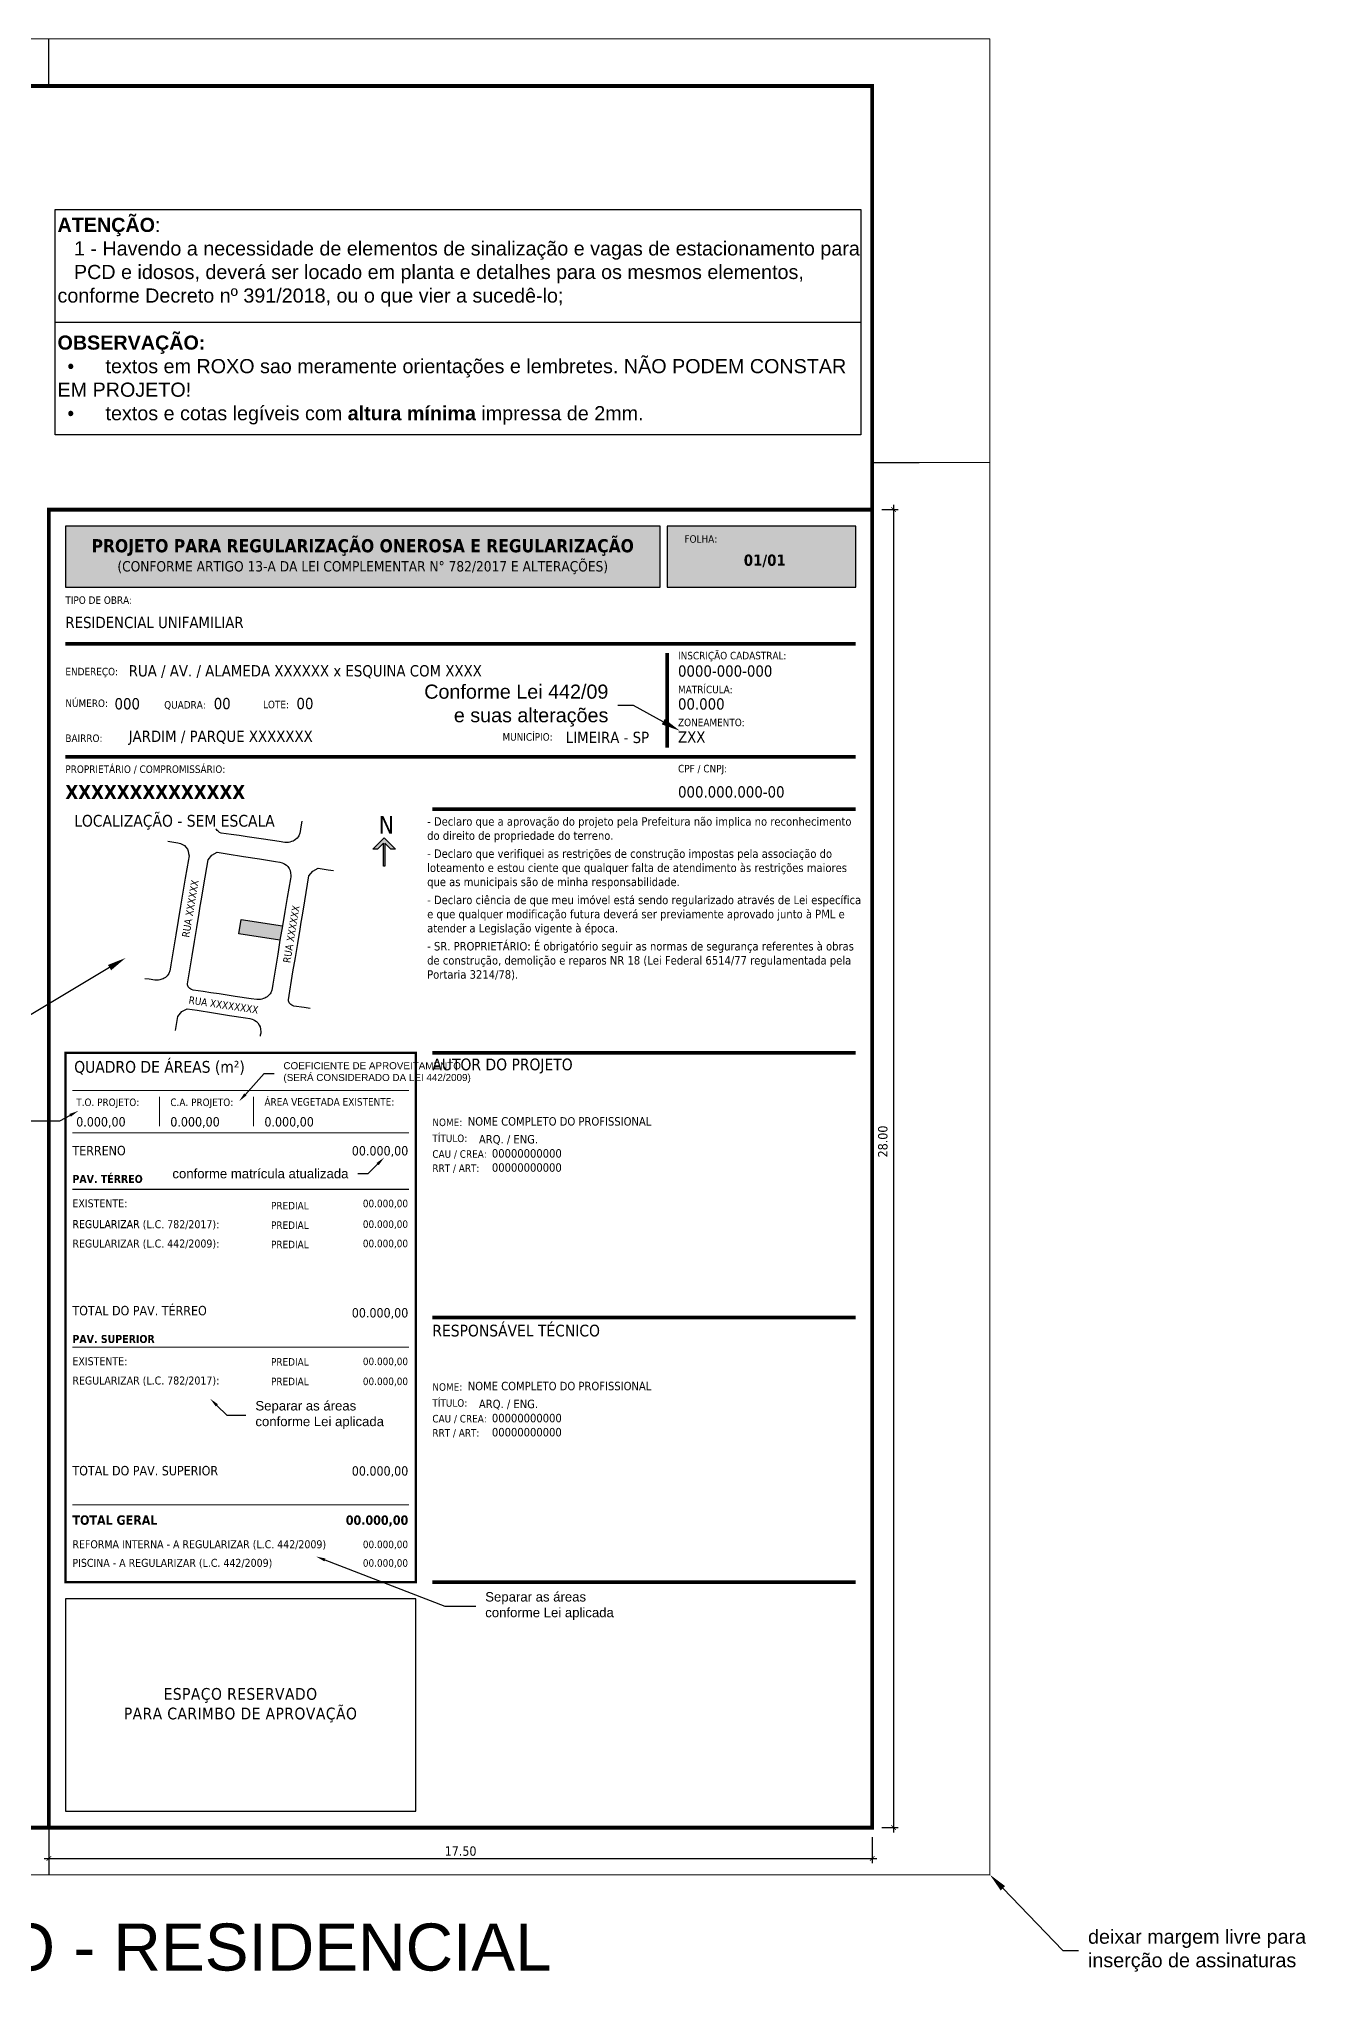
# Model space of a CAD drawing. Extents: x 1213.3 to 1311.5, y 1171.4 to 1217.5.
# Drawn here: x 1284.56 to 1311.49, y 1173.13 to 1214.47 of the extents above; entities that cross this region are included whole.
import ezdxf
from ezdxf import colors
from ezdxf.entities.mleader import LeaderData, LeaderLine
from ezdxf.enums import TextEntityAlignment as Align
from ezdxf.math import Vec2, Vec3

# ---------------------------------------------------------------- set-up
doc = ezdxf.new("R2010")
doc.units = 0
doc.layers.add('NÃO MEXER', color=7, linetype='Continuous')
doc.layers.add('Observações - NÃO PLOTAR', color=200, linetype='Continuous', plot=False)
doc.styles.add('_arial decreto', font='arial.ttf')
doc.styles.add('_romans decreto', font='romans.shx', dxfattribs={"height": 1.6})
doc.styles.add('_tahoma decreto', font='tahoma.ttf')
doc.styles.add('tahoma', font='tahoma.ttf')
doc.dimstyles.new('100 COM LINHAS DECRETO', dxfattribs={"dimtxt": 0.2, "dimasz": 0.1, "dimexe": 0.1, "dimexo": 0.2, "dimgap": 0.05, "dimtad": 1, "dimzin": 4, "dimdsep": 46, "dimtxsty": '_tahoma decreto', "dimblk": 'ARCHTICK', "dimcen": 2, "dimdle": 0.1, "dimazin": 0, "dimtfac": 1, "dimtofl": 0, "dimtmove": 2, "dimatfit": 3, "dimldrblk": 'OPEN30', "dimfxl": 1, "dimtolj": 1, "dimtzin": 0, "dimarcsym": 0})

# ---------------------------------------------------------------- blocks, each defined once
blk = doc.blocks.new('_ArchTick')
at = {"color": 0, "linetype": 'ByBlock', "const_width": 0.15}
blk.add_lwpolyline([(-0.5, -0.5), (0.5, 0.5)], dxfattribs=at)
blk = doc.blocks.new('*D82')
at = {"layer": 'Defpoints', "color": 0, "ltscale": 2}
for p in [(1302.271, 1204.473), (1302.271, 1176.473), (1302.724, 1176.473)]:
    blk.add_point(p, dxfattribs=at)
at = {"layer": 'Observações - NÃO PLOTAR', "color": 0, "lineweight": -2}
for p, q in [((1302.471, 1204.473), (1302.824, 1204.473)), ((1302.724, 1204.573), (1302.724, 1176.373)), ((1302.471, 1176.473), (1302.824, 1176.473))]:
    blk.add_line(p, q, dxfattribs=at)
at = {"layer": 'Observações - NÃO PLOTAR', "color": 0, "lineweight": -2, "ltscale": 2, "xscale": 0.1, "yscale": 0.1, "zscale": 0.1}
for p, rotation in [((1302.724, 1204.473), 90), ((1302.724, 1176.473), 270)]:
    blk.add_blockref('_ArchTick', p, dxfattribs=dict(at, rotation=rotation))
at = {"layer": 'Observações - NÃO PLOTAR', "color": 0, "ltscale": 2, "insert": (1302.496, 1191.05), "char_height": 0.2, "attachment_point": 5, "rotation": 90, "style": '_tahoma decreto'}
blk.add_mtext('\\A1;28.00', dxfattribs=at)
blk = doc.blocks.new('_Open30')
at = {"color": 0, "linetype": 'ByBlock', "lineweight": -2}
for p, q in [((-1, 0.27), (0, 0)), ((0, 0), (-1, -0.27)), ((0, 0), (-1, 0))]:
    blk.add_line(p, q, dxfattribs=at)
blk = doc.blocks.new('*D83')
at = {"layer": 'Defpoints', "color": 0, "ltscale": 2}
for p in [(1284.771, 1176.473), (1302.271, 1176.473), (1302.271, 1175.82)]:
    blk.add_point(p, dxfattribs=at)
at = {"layer": 'Observações - NÃO PLOTAR', "color": 0, "lineweight": -2}
for p, q in [((1284.771, 1176.273), (1284.771, 1175.72)), ((1302.271, 1176.273), (1302.271, 1175.72)), ((1284.671, 1175.82), (1302.371, 1175.82))]:
    blk.add_line(p, q, dxfattribs=at)
at = {"layer": 'Observações - NÃO PLOTAR', "color": 0, "lineweight": -2, "ltscale": 2, "xscale": 0.1, "yscale": 0.1, "zscale": 0.1, "rotation": 180}
blk.add_blockref('_ArchTick', (1284.771, 1175.82), dxfattribs=at)
at = {"layer": 'Observações - NÃO PLOTAR', "color": 0, "lineweight": -2, "ltscale": 2, "xscale": 0.1, "yscale": 0.1, "zscale": 0.1}
blk.add_blockref('_ArchTick', (1302.271, 1175.82), dxfattribs=at)
at = {"layer": 'Observações - NÃO PLOTAR', "color": 0, "ltscale": 2, "insert": (1293.521, 1175.974), "char_height": 0.2, "attachment_point": 5, "style": '_tahoma decreto'}
blk.add_mtext('\\A1;17.50', dxfattribs=at)
blk = doc.blocks.new('NÃO PLOTAR')
at = {"layer": 'Observações - NÃO PLOTAR', "color": 200}
for p, q in [((1284.904, 1208.456), (1302.025, 1208.456)), ((1306.321, 1173.86), (1306.657, 1173.86))]:
    blk.add_line(p, q, dxfattribs=at)
blk.add_lwpolyline([(1284.904, 1210.848), (1302.025, 1210.848), (1302.025, 1206.064), (1284.904, 1206.064)], close=True, dxfattribs=at)
blk.add_lwpolyline([(1305.048, 1175.185), (1306.321, 1173.86)], dxfattribs=at)
blk.add_solid([(1305, 1175.139), (1304.771, 1175.473), (1305.096, 1175.231)], dxfattribs=at)
at = {"layer": 'Observações - NÃO PLOTAR', "color": 200, "linetype": 'Continuous', "lineweight": 0, "insert": (1284.954, 1208.477), "char_height": 0.3, "width": 17.07034, "attachment_point": 4, "style": '_arial decreto'}
blk.add_mtext('{\\fArial|b1|i0|c0|p34;ATENÇÃO}: \\P   1 - Havendo a necessidade de elementos de sinalização e vagas de estacionamento para \\P   PCD e idosos, deverá ser locado em planta e detalhes para os mesmos elementos, conforme Decreto nº 391/2018, ou o que vier a sucedê-lo;\\P\\P{\\fArial|b1|i0|c0|p34;OBSERVAÇÃO:} \\P{\\fSymbol|b0|i0|c2|p18;\\W1.89595; \\W1;·      }textos em ROXO sao meramente orientações e lembretes. NÃO PODEM CONSTAR {\\fSymbol|b0|i0|c2|p18;\\W1.89595; }EM PROJETO!\\P{\\fSymbol|b0|i0|c2|p18;\\W1.89595; \\W1;·      }textos e cotas legíveis com {\\fArial|b1|i0|c0|p34;altura mínima} impressa de 2mm.', dxfattribs=at)
at = {"layer": 'Observações - NÃO PLOTAR', "color": 200, "insert": (1306.857, 1174.307), "char_height": 0.3, "attachment_point": 1, "style": '_arial decreto'}
blk.add_mtext('\\pxql;deixar margem livre para\\Pinserção de assinaturas', dxfattribs=at)
at = {"layer": 'Observações - NÃO PLOTAR', "color": 200}
dim = blk.add_linear_dim(base=(1302.724, 1176.473), p1=(1302.271, 1204.473), p2=(1302.271, 1176.473), angle=90, dimstyle='100 COM LINHAS DECRETO', dxfattribs=at)
dim.commit()
dim.dimension.update_dxf_attribs({"geometry": '*D82', "text_midpoint": (1302.496, 1191.05), "dimtype": 160})
dim = blk.add_linear_dim(base=(1302.271, 1175.82), p1=(1284.771, 1176.473), p2=(1302.271, 1176.473), dimstyle='100 COM LINHAS DECRETO', dxfattribs=at)
dim.commit()
dim.dimension.update_dxf_attribs({"geometry": '*D83', "text_midpoint": (1293.521, 1175.974)})
ml = blk.add_multileader_mtext('Standard', dxfattribs=at)
ml.set_content('Conforme Lei 442/09\\Pe suas alterações', color=200, style='_arial decreto')
ml.set_leader_properties(linetype='ByLayer', lineweight=-1)
ml.build(insert=Vec2(0, 0))
ml.multileader.update_dxf_attribs({"text_left_attachment_type": 2, "text_right_attachment_type": 2, "text_top_attachment_type": 0, "text_bottom_attachment_type": 0, "dogleg_length": 0.1, "arrow_head_size": 0.4})
ctx = ml.context
ctx.base_point, ctx.char_height, ctx.arrow_head_size, ctx.landing_gap_size, ctx.plane_origin = Vec3(1292.587, 1200.313), 0.3, 0.4, 0.2, Vec3(1286.038, 1195.671)
ctx.left_attachment, ctx.right_attachment, ctx.text_align_type = 2, 2, 2
notes = []
notes.append((ctx, [(0, (1, 1, 0), (1297.198, 1200.313), (-1, 0), 0.336, [(0, [(1298.179, 1199.776)], 256, [])])]))
ctx.mtext.insert, ctx.mtext.alignment, ctx.mtext.flow_direction = Vec3(1296.662, 1200.757), 3, 5
ml = blk.add_multileader_mtext('Standard', dxfattribs=at)
ml.set_content('Neste campo indicar, {\\fArial|b1|i0|c0|p34;no mínimo}, 03 ruas ao redor da quadra, identificar o lote, posicionar com o norte para cima', color=200, style='_arial decreto')
ml.set_leader_properties(linetype='ByLayer', lineweight=-1)
ml.build(insert=Vec2(0, 0))
ml.multileader.update_dxf_attribs({"text_left_attachment_type": 2, "text_right_attachment_type": 2, "text_top_attachment_type": 0, "text_bottom_attachment_type": 0, "dogleg_length": 0.1, "arrow_head_size": 0.4})
ctx = ml.context
ctx.base_point, ctx.char_height, ctx.arrow_head_size, ctx.landing_gap_size, ctx.plane_origin = Vec3(1278.457, 1193.536), 0.3, 0.4, 0.2, Vec3(1306.366, 1186.085)
ctx.left_attachment, ctx.right_attachment = 2, 2
notes.append((ctx, [(1, (1, 1, 0), (1284.042, 1193.536), (-1, 0), 0.407, [(0, [(1286.403, 1194.95)], 256, [])])]))
ctx.mtext.insert, ctx.mtext.width, ctx.mtext.flow_direction = Vec3(1278.657, 1194.733), 5.00375, 5
ml = blk.add_multileader_mtext('Standard', dxfattribs=at)
ml.set_content('COEFICIENTE DE APROVEITAMENTO\\P(SERÁ CONSIDERADO DA LEI 442/2009)', color=200, style='_arial decreto')
ml.set_leader_properties(linetype='ByLayer', lineweight=-1)
ml.build(insert=Vec2(0, 0))
ml.multileader.update_dxf_attribs({"text_left_attachment_type": 2, "text_right_attachment_type": 2, "text_top_attachment_type": 0, "text_bottom_attachment_type": 0, "dogleg_length": 0.1, "arrow_head_size": 0.2})
ctx = ml.context
ctx.base_point, ctx.char_height, ctx.arrow_head_size, ctx.landing_gap_size, ctx.plane_origin = Vec3(1289.556, 1192.493), 0.15, 0.2, 0.2, Vec3(1292.182, 1187.891)
ctx.left_attachment, ctx.right_attachment = 2, 2
notes.append((ctx, [(0, (1, 1, 0), (1289.347, 1192.493), (1, 0), 0.209, [(0, [(1288.813, 1191.903)], 256, [])])]))
ctx.mtext.insert, ctx.mtext.width, ctx.mtext.flow_direction = Vec3(1289.756, 1192.735), 4.1409, 5
ml = blk.add_multileader_mtext('Standard', dxfattribs=at)
ml.set_content('TAXA DE OCUPAÇÃO\\P(SERÁ CONSIDERADA DA LEI 442/2009)', color=200, style='_arial decreto')
ml.set_leader_properties(linetype='ByLayer', lineweight=-1)
ml.build(insert=Vec2(0, 0))
ml.multileader.update_dxf_attribs({"text_left_attachment_type": 2, "text_right_attachment_type": 2, "text_top_attachment_type": 0, "text_bottom_attachment_type": 0, "dogleg_length": 0.1, "arrow_head_size": 0.2})
ctx = ml.context
ctx.base_point, ctx.char_height, ctx.arrow_head_size, ctx.landing_gap_size, ctx.plane_origin = Vec3(1279.785, 1191.482), 0.15, 0.2, 0.2, Vec3(1288.715, 1187.479)
ctx.left_attachment, ctx.right_attachment, ctx.text_align_type = 2, 2, 2
notes.append((ctx, [(0, (1, 1, 0), (1284.994, 1191.482), (-1, 0), 0.87, [(0, [(1285.397, 1191.701)], 256, [])])]))
ctx.mtext.insert, ctx.mtext.width, ctx.mtext.alignment, ctx.mtext.flow_direction = Vec3(1283.925, 1191.74), 4.16248, 3, 5
ml = blk.add_multileader_mtext('Standard', dxfattribs=at)
ml.set_content('conforme matrícula atualizada ', color=200, style='_arial decreto')
ml.set_leader_properties(linetype='ByLayer', lineweight=-1)
ml.build(insert=Vec2(0, 0))
ml.multileader.update_dxf_attribs({"text_left_attachment_type": 2, "text_right_attachment_type": 2, "text_top_attachment_type": 0, "text_bottom_attachment_type": 0, "dogleg_length": 0.1, "arrow_head_size": 0.2})
ctx = ml.context
ctx.base_point, ctx.char_height, ctx.arrow_head_size, ctx.landing_gap_size, ctx.plane_origin = Vec3(1287.218, 1190.364), 0.2, 0.2, 0.2, Vec3(1288.713, 1185.609)
ctx.left_attachment, ctx.right_attachment, ctx.text_align_type = 2, 2, 2
notes.append((ctx, [(0, (1, 1, 0), (1291.548, 1190.364), (-1, 0), 0.209, [(0, [(1291.899, 1190.71)], 256, [])])]))
ctx.mtext.insert, ctx.mtext.width, ctx.mtext.alignment, ctx.mtext.flow_direction = Vec3(1291.138, 1190.468), 4.35847, 3, 5
ml = blk.add_multileader_mtext('Standard', dxfattribs=at)
ml.set_content('Separar as áreas conforme Lei aplicada', color=200, style='_arial decreto')
ml.set_leader_properties(linetype='ByLayer', lineweight=-1)
ml.build(insert=Vec2(0, 0))
ml.multileader.update_dxf_attribs({"text_left_attachment_type": 2, "text_right_attachment_type": 2, "text_top_attachment_type": 0, "text_bottom_attachment_type": 0, "dogleg_length": 0.1, "arrow_head_size": 0.2})
ctx = ml.context
ctx.base_point, ctx.char_height, ctx.arrow_head_size, ctx.landing_gap_size, ctx.plane_origin = Vec3(1288.96, 1185.238), 0.2, 0.2, 0.2, Vec3(1291.386, 1180.483)
ctx.left_attachment, ctx.right_attachment = 2, 2
notes.append((ctx, [(0, (1, 1, 0), (1288.551, 1185.238), (1, 0), 0.409, [(0, [(1288.199, 1185.584)], 256, [])])]))
ctx.mtext.insert, ctx.mtext.width, ctx.mtext.flow_direction = Vec3(1289.16, 1185.536), 3.31032, 5
ml = blk.add_multileader_mtext('Standard', dxfattribs=at)
ml.set_content('Separar as áreas conforme Lei aplicada', color=200, style='_arial decreto')
ml.set_leader_properties(linetype='ByLayer', lineweight=-1)
ml.build(insert=Vec2(0, 0))
ml.multileader.update_dxf_attribs({"text_left_attachment_type": 2, "text_right_attachment_type": 2, "text_top_attachment_type": 0, "text_bottom_attachment_type": 0, "dogleg_length": 0.1, "arrow_head_size": 0.2})
ctx = ml.context
ctx.base_point, ctx.char_height, ctx.arrow_head_size, ctx.landing_gap_size, ctx.plane_origin = Vec3(1293.845, 1181.179), 0.2, 0.2, 0.2, Vec3(1295.809, 1176.424)
ctx.left_attachment, ctx.right_attachment = 2, 2
notes.append((ctx, [(0, (1, 1, 0), (1293.185, 1181.179), (1, 0), 0.66, [(0, [(1290.45, 1182.233)], 256, [])])]))
ctx.mtext.insert, ctx.mtext.width, ctx.mtext.flow_direction = Vec3(1294.045, 1181.477), 3.31032, 5
for ctx, leaders in notes:
    for number, flags, end, landing, length, lines in leaders:
        leader = LeaderData()
        leader.index, (leader.has_last_leader_line, leader.has_dogleg_vector, leader.attachment_direction) = number, flags
        leader.last_leader_point, leader.dogleg_vector, leader.dogleg_length = Vec3(end), Vec3(landing), length
        for number, points, colour, breaks in lines:
            line = LeaderLine()
            line.index, line.vertices, line.color, line.breaks = number, Vec3.list(points), colors.encode_raw_color(colour), breaks
            leader.lines.append(line)
        ctx.leaders.append(leader)

msp = doc.modelspace()

# ---------------------------------------------------------------- hatches: boundary and pattern name
h = msp.add_hatch(color=1)
h.dxf.hatch_style = 1
h.paths.add_polyline_path([(1289.682, 1195.3299), (1289.7325, 1195.6347), (1288.8598, 1195.7635), (1288.8105, 1195.4615)])
at = {"layer": 'NÃO MEXER'}
h = msp.add_hatch(color=30, dxfattribs=at)
h.dxf.hatch_style = 2
h.paths.add_polyline_path([(1285.121, 1202.8242), (1285.121, 1204.1233), (1297.7615, 1204.1233), (1297.7615, 1202.8242)])
h = msp.add_hatch(color=30, dxfattribs=at)
h.dxf.hatch_style = 2
h.paths.add_polyline_path([(1297.9115, 1202.8242), (1297.9115, 1204.1233), (1301.921, 1204.1233), (1301.921, 1202.8242)])
h = msp.add_hatch(color=7, dxfattribs=at)
h.dxf.hatch_style = 2
h.paths.add_polyline_path([(1291.6561, 1197.2592), (1291.7516, 1197.2592), (1291.881, 1197.3886), (1291.881, 1196.8993), (1291.911, 1196.8993), (1291.911, 1197.3886), (1292.0404, 1197.2592), (1292.1359, 1197.2592), (1291.896, 1197.499)])

# ---------------------------------------------------------------- linework, layer by layer
at = {"ltscale": 2}
msp.add_line((1284.771, 1213.4733), (1284.771, 1214.4733), dxfattribs=at)
at = {"color": 7}
for p, q in [((1302.271, 1205.4733), (1303.271, 1205.4733)), ((1284.771, 1204.4733), (1284.771, 1204.4733)), ((1284.771, 1176.4733), (1284.771, 1175.4733))]:
    msp.add_line(p, q, dxfattribs=at)
at = {"color": 7, "lineweight": 9}
for points in [[(1304.771, 1205.4733), (1304.771, 1214.4733), (1215.771, 1214.4733)], [(1303.271, 1205.4733), (1304.771, 1205.4733), (1304.771, 1175.4733), (1215.771, 1175.4733), (1215.771, 1175.4733)]]:
    msp.add_lwpolyline(points, dxfattribs=at)
for points, const_width in [([(1216.771, 1176.4733), (1302.271, 1176.4733), (1302.271, 1204.4733), (1302.271, 1204.4733), (1302.271, 1213.4733), (1216.771, 1213.4733), (1216.771, 1176.4733), (1216.771, 1176.4733)], 0.08), ([(1302.271, 1204.4733), (1284.771, 1204.4733), (1284.771, 1176.4733)], 0.08), ([(1286.7995, 1190.7552), (1290.764, 1190.7552)], 0.000001), ([(1285.271, 1190.0343), (1292.421, 1190.0343)], 0.025), ([(1286.5906, 1189.5991), (1289.3164, 1189.5991)], 0.000001), ([(1288.482, 1189.2056), (1289.3164, 1189.2056)], 0.000001), ([(1288.482, 1188.7953), (1289.3164, 1188.7953)], 0.000001), ([(1288.5743, 1187.3149), (1290.764, 1187.3149)], 0.000001), ([(1285.271, 1186.6797), (1292.421, 1186.6797)], 0.025), ([(1286.5652, 1186.3004), (1289.3164, 1186.3004)], 0.000001), ([(1288.5726, 1185.8854), (1289.3164, 1185.8854)], 0.000001), ([(1288.8801, 1183.9509), (1290.764, 1183.9509)], 0.000001), ([(1285.271, 1183.3312), (1292.421, 1183.3312)], 0.025), ([(1287.303, 1182.9052), (1290.764, 1182.9052)], 0.000001), ([(1290.9694, 1182.4129), (1291.213, 1182.4129)], 0.000001), ([(1289.8568, 1182.0179), (1291.213, 1182.0179)], 0.000001)]:
    msp.add_lwpolyline(points, dxfattribs=dict(at, const_width=const_width))
for points in [[(1290.1459, 1197.8548), (1290.1254, 1197.7321), (1290.1116, 1197.6387), (1290.1045, 1197.6032), (1290.0823, 1197.5456), (1290.0694, 1197.5231), (1290.0447, 1197.4966), (1290.0099, 1197.4636), (1289.9809, 1197.4454), (1289.9599, 1197.4331), (1289.9307, 1197.4233), (1289.8928, 1197.4112), (1289.8656, 1197.4054), (1289.8324, 1197.4035), (1289.7886, 1197.4038), (1289.6669, 1197.4217), (1289.3288, 1197.4701), (1288.9867, 1197.5243), (1288.8123, 1197.5471), (1288.6474, 1197.5721), (1288.4311, 1197.6026), (1288.3975, 1197.6143), (1288.3827, 1197.6267), (1288.367, 1197.6399), (1288.3442, 1197.6603), (1288.3303, 1197.6772), (1288.3214, 1197.6948)], [(1287.3013, 1197.4289), (1287.4232, 1197.4091), (1287.5116, 1197.3955), (1287.5656, 1197.3826), (1287.5961, 1197.3684), (1287.6232, 1197.3558), (1287.6534, 1197.3348), (1287.6824, 1197.3056), (1287.7144, 1197.2596), (1287.732, 1197.2183), (1287.74, 1197.1687), (1287.7499, 1197.1157), (1287.7449, 1197.084), (1287.7372, 1197.0408), (1287.6697, 1196.647), (1287.617, 1196.349), (1287.5668, 1196.047), (1287.5163, 1195.7422), (1287.4679, 1195.4399), (1287.4183, 1195.1409), (1287.3625, 1194.8056), (1287.3486, 1194.7123), (1287.3415, 1194.6768), (1287.3193, 1194.6192), (1287.3064, 1194.5967), (1287.2817, 1194.5702), (1287.2469, 1194.5372), (1287.218, 1194.519), (1287.197, 1194.5067), (1287.1677, 1194.4968), (1287.1298, 1194.4848), (1287.1027, 1194.479), (1287.0694, 1194.4771), (1287.0257, 1194.4774), (1286.9039, 1194.4953), (1286.808, 1194.509)], [(1290.3244, 1193.874), (1290.1957, 1193.8934), (1289.9793, 1193.924), (1289.9458, 1193.9357), (1289.931, 1193.948), (1289.9152, 1193.9612), (1289.8924, 1193.9816), (1289.8786, 1193.9985), (1289.8696, 1194.0161), (1289.8629, 1194.0355), (1289.8607, 1194.0608), (1289.9584, 1194.6537), (1290.0099, 1194.9582), (1290.0613, 1195.2556), (1290.1088, 1195.5607), (1290.1334, 1195.7111), (1290.1584, 1195.8611), (1290.2111, 1196.1625), (1290.2983, 1196.6914), (1290.3781, 1196.7943), (1290.4925, 1196.8547), (1290.7036, 1196.823), (1290.8207, 1196.8039)], [(1287.4646, 1193.4059), (1287.5144, 1193.7081), (1287.5942, 1193.8111), (1287.7086, 1193.8715), (1287.9197, 1193.8397), (1288.2679, 1193.783), (1288.6063, 1193.7294), (1288.9505, 1193.6736), (1289.039, 1193.66), (1289.0929, 1193.6471), (1289.1234, 1193.6329), (1289.1505, 1193.6203), (1289.1807, 1193.5993), (1289.2097, 1193.5701), (1289.2417, 1193.5241), (1289.2593, 1193.4828), (1289.2673, 1193.4332), (1289.2772, 1193.3802), (1289.2723, 1193.3485), (1289.2646, 1193.3053), (1289.2616, 1193.2879)]]:
    msp.add_lwpolyline(points)
for points in [[(1289.2684, 1194.0667), (1289.2351, 1194.0649), (1289.1914, 1194.0652), (1289.0697, 1194.083), (1288.7316, 1194.1314), (1288.3895, 1194.1857), (1288.2151, 1194.2085), (1288.0502, 1194.2334), (1287.8339, 1194.2639), (1287.8003, 1194.2757), (1287.7855, 1194.288), (1287.7698, 1194.3012), (1287.747, 1194.3216), (1287.7331, 1194.3385), (1287.7242, 1194.3561), (1287.7174, 1194.3755), (1287.7152, 1194.4008), (1287.8129, 1194.9937), (1287.8644, 1195.2982), (1287.9159, 1195.5956), (1287.9633, 1195.9007), (1287.988, 1196.0511), (1288.0129, 1196.2011), (1288.0656, 1196.5025), (1288.1528, 1197.0314), (1288.2327, 1197.1343), (1288.347, 1197.1947), (1288.5581, 1197.163), (1288.9063, 1197.1063), (1289.2447, 1197.0526), (1289.5889, 1196.9969), (1289.6774, 1196.9833), (1289.7313, 1196.9704), (1289.7618, 1196.9562), (1289.7889, 1196.9435), (1289.8191, 1196.9226), (1289.8481, 1196.8933), (1289.8802, 1196.8474), (1289.8977, 1196.8061), (1289.9057, 1196.7565), (1289.9156, 1196.7035), (1289.9107, 1196.6717), (1289.903, 1196.6286), (1289.8355, 1196.2347), (1289.7828, 1195.9367), (1289.7325, 1195.6347), (1289.682, 1195.3299), (1289.6336, 1195.0276), (1289.584, 1194.7287), (1289.5282, 1194.3934), (1289.5144, 1194.3), (1289.5073, 1194.2646), (1289.4851, 1194.2069), (1289.4721, 1194.1844), (1289.4475, 1194.1579), (1289.4127, 1194.125), (1289.3837, 1194.1068), (1289.3627, 1194.0945), (1289.3335, 1194.0846), (1289.2956, 1194.0726), (1289.2684, 1194.0667)], [(1289.7325, 1195.6347), (1289.682, 1195.3299), (1288.8105, 1195.4615), (1288.8598, 1195.7635), (1289.7325, 1195.6347)]]:
    msp.add_lwpolyline(points, close=True)
at = {"color": 9, "true_color": 0xc7c7c7, "const_width": 0.08}
for points in [[(1292.921, 1192.9329), (1301.921, 1192.9329)], [(1292.921, 1187.3104), (1301.921, 1187.3104)], [(1292.921, 1181.6879), (1301.921, 1181.6879)]]:
    msp.add_lwpolyline(points, dxfattribs=at)
at = {"layer": 'NÃO MEXER', "color": 9, "true_color": 0xc7c7c7}
for p, q in [((1292.571, 1181.3354), (1285.121, 1181.3354)), ((1285.121, 1181.3354), (1285.121, 1176.8258)), ((1292.571, 1176.8258), (1292.571, 1181.3354)), ((1285.121, 1176.8258), (1292.571, 1176.8258))]:
    msp.add_line(p, q, dxfattribs=at)
at = {"layer": 'NÃO MEXER', "color": 7, "lineweight": 9}
for points, const_width in [([(1216.771, 1176.4733), (1302.271, 1176.4733), (1302.271, 1204.4733), (1284.771, 1204.4733)], 0.000001), ([(1285.271, 1192.1339), (1292.421, 1192.1339)], 0.025), ([(1287.121, 1191.999), (1287.121, 1191.3697)], 0.025), ([(1289.121, 1191.999), (1289.121, 1191.3697)], 0.025), ([(1285.271, 1191.2348), (1292.421, 1191.2348)], 0.025)]:
    msp.add_lwpolyline(points, dxfattribs=dict(at, const_width=const_width))
at = {"layer": 'NÃO MEXER', "color": 9, "true_color": 0xc7c7c7}
for points in [[(1285.121, 1202.8242), (1297.7615, 1202.8242), (1297.7615, 1204.1233), (1285.121, 1204.1233)], [(1297.9115, 1202.8242), (1301.921, 1202.8242), (1301.921, 1204.1233), (1297.9115, 1204.1233)]]:
    msp.add_lwpolyline(points, close=True, dxfattribs=at)
at = {"layer": 'NÃO MEXER', "color": 9, "true_color": 0xc7c7c7, "const_width": 0.08}
for points in [[(1285.121, 1201.6242), (1301.921, 1201.6242)], [(1297.9115, 1199.4191), (1297.9115, 1201.4294)], [(1285.121, 1199.2242), (1301.921, 1199.2242)], [(1292.921, 1198.1104), (1301.921, 1198.1104)]]:
    msp.add_lwpolyline(points, dxfattribs=at)
at = {"layer": 'NÃO MEXER', "color": 7, "lineweight": 9}
for points, const_width in [([(1292.571, 1193.2879), (1285.121, 1193.2879), (1285.121, 1198.1104), (1292.571, 1198.1104)], 0.000001), ([(1292.571, 1181.6879), (1285.121, 1181.6879), (1285.121, 1192.9329), (1292.571, 1192.9329)], 0.05)]:
    msp.add_lwpolyline(points, close=True, dxfattribs=dict(at, const_width=const_width))
at = {"layer": 'NÃO MEXER', "color": 7}
msp.add_lwpolyline([(1291.896, 1197.499), (1292.1359, 1197.2592), (1292.0404, 1197.2592), (1291.911, 1197.3886), (1291.911, 1196.8993), (1291.881, 1196.8993), (1291.881, 1197.3886), (1291.7516, 1197.2592), (1291.6561, 1197.2592), (1291.896, 1197.499)], close=True, dxfattribs=at)

# ---------------------------------------------------------------- block references
at = {"layer": 'Observações - NÃO PLOTAR', "ltscale": 2}
msp.add_blockref('NÃO PLOTAR', (0, 0), dxfattribs=at)

# ---------------------------------------------------------------- texts
at = {"color": 7, "style": '_tahoma decreto'}
msp.add_text('JARDIM / PARQUE XXXXXXX', height=0.24, dxfattribs=at).set_placement((1286.4654, 1199.5386))
at = {"ltscale": 2, "style": '_arial decreto'}
msp.add_text('MODELO DE PROJETO SIMPLIFICADO DE REGULARIZAÇÃO ONEROSA E REGULARIZAÇÃO - RESIDENCIAL', height=1, dxfattribs=at).set_placement((1259.521, 1173.4366), align=Align.CENTER)
at = {"color": 7, "lineweight": 9}
for s, insert, char_height, width, attachment_point, style in [('\\pxql;{\\C256;RESIDENCIAL UNIFAMILIAR}', (1285.121, 1202.0747), 0.24, 16.759599, 4, '_tahoma decreto'), ('\\pxql;RUA / AV. / ALAMEDA XXXXXX x ESQUINA COM XXXX', (1286.4669, 1201.0281), 0.24, 16.759599, 4, '_tahoma decreto'), ('\\pxql;0000-000-000 ', (1298.1417, 1201.0429), 0.24, 16.759599, 4, '_tahoma decreto'), ('\\pxql;000', (1286.1662, 1200.3476), 0.24, 16.759599, 4, '_tahoma decreto'), ('\\pxql;00', (1288.2745, 1200.3514), 0.24, 16.759599, 4, '_tahoma decreto'), ('\\pxql;00', (1290.0329, 1200.3529), 0.24, 16.759599, 4, '_tahoma decreto'), ('\\pxql;00.000 ', (1298.1417, 1200.3429), 0.24, 16.759599, 4, '_tahoma decreto'), ('\\pxql;ZXX', (1298.1417, 1199.6429), 0.24, 16.759599, 4, '_tahoma decreto'), ('{\\fTahoma|b1|i0|c0|p34;XXXXXXXXXXXXXX}', (1285.121, 1198.4747), 0.3, 16.759599, 4, '_tahoma decreto'), ('000.000.000-00', (1298.1426, 1198.4747), 0.24, 16.759599, 4, '_tahoma decreto'), ('\\pxql;0.000,00', (1285.3512, 1191.4525), 0.2, 2.504119, 4, 'tahoma'), ('\\pxql;0.000,00', (1287.3512, 1191.4525), 0.2, 2.504119, 4, 'tahoma'), ('\\pxql;0.000,00', (1289.3512, 1191.4525), 0.2, 2.504119, 4, 'tahoma'), ('\\pxql;NOME COMPLETO DO PROFISSIONAL', (1293.6734, 1191.5673), 0.18, 6.01088, 1, '_tahoma decreto'), ('\\pxql;ARQ. / ENG.', (1293.9101, 1191.1874), 0.18, 6.01088, 1, '_tahoma decreto'), ('\\pxql;00000000000', (1294.1858, 1190.8874), 0.18, 6.204217, 1, '_tahoma decreto'), ('\\pxql;00000000000', (1294.1858, 1190.5874), 0.18, 6.204217, 1, '_tahoma decreto'), ('\\pxql;NOME COMPLETO DO PROFISSIONAL', (1293.6734, 1185.9448), 0.18, 6.01088, 1, '_tahoma decreto'), ('\\pxql;ARQ. / ENG.', (1293.9101, 1185.5649), 0.18, 6.01088, 1, '_tahoma decreto'), ('\\pxql;00000000000', (1294.1858, 1185.2649), 0.18, 6.204217, 1, '_tahoma decreto'), ('\\pxql;00000000000', (1294.1858, 1184.9649), 0.18, 6.204217, 1, '_tahoma decreto')]:
    msp.add_mtext(s, dxfattribs=dict(at, insert=insert, char_height=char_height, width=width, attachment_point=attachment_point, style=style))
at = {"color": 7, "lineweight": 9, "char_height": 0.16, "width": 7, "attachment_point": 4, "line_spacing_factor": 2, "style": 'tahoma'}
for s, insert, rotation in [('RUA XXXXXX', (1287.6751, 1195.3881), 80.49775), ('RUA XXXXXX', (1289.8232, 1194.8459), 80.49775), ('RUA XXXXXXXX', (1287.7444, 1194.0581), 351.67187)]:
    msp.add_mtext(s, dxfattribs=dict(at, insert=insert, rotation=rotation))
at = {"color": 7, "lineweight": 9, "attachment_point": 4, "line_spacing_factor": 2}
for s, insert, char_height, width, style in [('AUTOR DO PROJETO', (1292.921, 1192.6531), 0.25, 4.853066, 'tahoma'), ('TÍTULO:', (1292.921, 1191.1155), 0.16, 1.837935, 'tahoma'), ('NOME:', (1292.921, 1191.455), 0.16, 1.837935, 'tahoma'), ('TERRENO', (1285.271, 1190.8552), 0.2, 1.160169, 'tahoma'), ('\\pxqr;00.000,00', (1290.9445, 1190.8371), 0.2, 1.464907, '_tahoma decreto'), ('CAU / CREA:', (1292.921, 1190.7736), 0.16, 1.837935, 'tahoma'), ('{\\fTahoma|b1|i0|c0|p34;PAV. TÉRREO}', (1285.271, 1190.2528), 0.17, 2.379188, 'tahoma'), ('RRT / ART:', (1292.921, 1190.4736), 0.16, 1.837935, 'tahoma'), ('EXISTENTE:', (1285.271, 1189.7351), 0.17, 9.887271, 'tahoma'), ('PREDIAL', (1289.4921, 1189.6874), 0.16, 3.765273, 'tahoma'), ('\\pxqr;00.000,00', (1290.9395, 1189.7205), 0.16, 1.464907, 'tahoma'), ('REGULARIZAR', (1285.271, 1189.2956), 0.17, 2.985413, 'tahoma'), ('REGULARIZAR (L.C. 782/2017):', (1285.271, 1189.2771), 0.17, 4.076978, 'tahoma'), ('PREDIAL', (1289.4921, 1189.2724), 0.16, 3.765273, 'tahoma'), ('\\pxqr;00.000,00', (1290.9395, 1189.281), 0.16, 1.464907, 'tahoma'), ('REGULARIZAR (L.C. 442/2009):', (1285.271, 1188.8668), 0.17, 4.076978, 'tahoma'), ('PREDIAL', (1289.4921, 1188.8621), 0.16, 3.765273, 'tahoma'), ('\\pxqr;00.000,00', (1290.9395, 1188.8707), 0.16, 1.464907, 'tahoma'), ('TOTAL DO PAV. TÉRREO', (1285.271, 1187.4552), 0.2, 3.672785, 'tahoma'), ('\\pxqr;00.000,00', (1290.9445, 1187.3952), 0.2, 1.464907, '_tahoma decreto'), ('RESPONSÁVEL TÉCNICO', (1292.921, 1187.0306), 0.25, 4.853066, 'tahoma'), ('{\\fTahoma|b1|i0|c0|p34;PAV. SUPERIOR}', (1285.271, 1186.8528), 0.17, 2.379188, 'tahoma'), ('EXISTENTE:', (1285.271, 1186.3805), 0.17, 9.887271, 'tahoma'), ('PREDIAL', (1289.4921, 1186.3673), 0.16, 3.765273, 'tahoma'), ('\\pxqr;00.000,00', (1290.9395, 1186.3659), 0.16, 1.464907, 'tahoma'), ('REGULARIZAR (L.C. 782/2017):', (1285.271, 1185.9569), 0.17, 4.076978, 'tahoma'), ('PREDIAL', (1289.4921, 1185.9522), 0.16, 3.765273, 'tahoma'), ('\\pxqr;00.000,00', (1290.9395, 1185.9424), 0.16, 1.464907, 'tahoma'), ('NOME:', (1292.921, 1185.8325), 0.16, 1.837935, 'tahoma'), ('TÍTULO:', (1292.921, 1185.493), 0.16, 1.837935, 'tahoma'), ('CAU / CREA:', (1292.921, 1185.1511), 0.16, 1.837935, 'tahoma'), ('RRT / ART:', (1292.921, 1184.8511), 0.16, 1.837935, 'tahoma'), ('TOTAL DO PAV. SUPERIOR', (1285.271, 1184.0552), 0.2, 3.672785, 'tahoma'), ('\\pxqr;00.000,00', (1290.9445, 1184.0353), 0.2, 1.464907, '_tahoma decreto'), ('{\\fTahoma|b1|i0|c0|p34;TOTAL GERAL}', (1285.271, 1183.006), 0.2, 3.672785, 'tahoma'), ('\\pxqr;{\\fTahoma|b1|i0|c0|p34;00.000,00}', (1290.9445, 1182.9867), 0.2, 1.464907, '_tahoma decreto'), ('REFORMA INTERNA - A REGULARIZAR (L.C. 442/2009)', (1285.271, 1182.4782), 0.17, 6.658166, 'tahoma'), ('\\pxqr;{\\fTahoma|b0|i0|c0|p34;00.000,00}', (1290.9395, 1182.4778), 0.16, 1.464907, '_romans decreto'), ('PISCINA - A REGULARIZAR (L.C. 442/2009)', (1285.271, 1182.0832), 0.17, 4.703258, 'tahoma'), ('\\pxqr;{\\fTahoma|b0|i0|c0|p34;00.000,00}', (1290.9395, 1182.0827), 0.16, 1.464907, '_romans decreto')]:
    msp.add_mtext(s, dxfattribs=dict(at, insert=insert, char_height=char_height, width=width, style=style))
at = {"layer": 'NÃO MEXER', "lineweight": 9, "insert": (1291.4412, 1203.4738), "char_height": 0.3, "width": 12.640513, "attachment_point": 5, "style": '_tahoma decreto'}
msp.add_mtext('{\\fTahoma|b1|i0|c0|p34;\\H0.933333x;PROJETO PARA REGULARIZAÇÃO ONEROSA E REGULARIZAÇÃO} \\P{\\H0.733333x;(CONFORME ARTIGO 13-A DA LEI COMPLEMENTAR N%%D 782/2017 E ALTERAÇÕES)}', dxfattribs=at)
at = {"layer": 'NÃO MEXER', "color": 7, "lineweight": 9, "line_spacing_factor": 2, "style": 'tahoma'}
for s, insert, char_height, width, attachment_point in [('FOLHA:', (1298.2784, 1203.8486), 0.16, 0.769825, 4), ('{\\fTahoma|b1|i0|c0|p34;01/01}', (1299.9862, 1203.3848), 0.24, 1.704412, 5), ('TIPO DE OBRA:', (1285.121, 1202.5495), 0.16, 1.633099, 4), ('INSCRIÇÃO CADASTRAL:', (1298.1426, 1201.3513), 0.16, 2.524818, 4), ('ENDEREÇO:', (1285.121, 1201.0121), 0.16, 1.210826, 4), ('MATRÍCULA:', (1298.1426, 1200.6513), 0.16, 1.310288, 4), ('NÚMERO:', (1285.121, 1200.3586), 0.16, 1.000918, 4), ('QUADRA:', (1287.221, 1200.3121), 0.16, 0.988323, 4), ('LOTE:', (1289.321, 1200.332), 0.16, 0.599937, 4), ('BAIRRO:', (1285.121, 1199.6153), 0.16, 0.892251, 4), ('MUNICÍPIO:', (1294.4111, 1199.6432), 0.16, 1.210826, 4), ('PROPRIETÁRIO / COMPROMISSÁRIO:', (1285.121, 1198.9495), 0.16, 3.816453, 4), ('CPF / CNPJ:', (1298.1426, 1198.9495), 0.16, 3.816453, 4), ('  LOCALIZAÇÃO - SEM ESCALA', (1285.121, 1197.8306), 0.25, 4.853066, 4), ('  QUADRO DE ÁREAS (m²)', (1285.121, 1192.6131), 0.25, 4.853066, 4), ('ÁREA VEGETADA EXISTENTE:', (1289.3521, 1191.8897), 0.16, 2.99462, 4), ('\\pxql;T.O. PROJETO:', (1285.3521, 1191.8609), 0.16, 1.529463, 4), ('\\pxql;C.A. PROJETO:', (1287.3521, 1191.8609), 0.16, 1.460785, 4), ('\\pxsm1,qc;{\\T1.05;ESPAÇO RESERVADO\\PPARA CARIMBO DE APROVAÇÃO}', (1285.121, 1179.0731), 0.25, 7.45, 4)]:
    msp.add_mtext(s, dxfattribs=dict(at, insert=insert, char_height=char_height, width=width, attachment_point=attachment_point))
at = {"layer": 'NÃO MEXER', "color": 7, "lineweight": 9, "insert": (1298.1426, 1199.9513), "char_height": 0.16, "attachment_point": 4, "line_spacing_factor": 2, "style": 'tahoma'}
msp.add_mtext('\\pxql;ZONEAMENTO:', dxfattribs=at)
at = {"layer": 'NÃO MEXER', "color": 7, "lineweight": 9, "style": '_tahoma decreto'}
for s, insert, char_height, width, attachment_point in [('\\pxql;LIMEIRA - SP', (1295.757, 1199.6324), 0.24, 16.759599, 4), ('{\\H0.9x;- Declaro que a aprovação do projeto pela Prefeitura não implica no reconhecimento do direito de propriedade do terreno.\\P\\H0.277778x;  \\P\\H3.6x;- Declaro que verifiquei as restrições de construção impostas pela associação do loteamento e estou ciente que qualquer falta de atendimento às restrições maiores que as municipais são de minha responsabilidade.\\P\\H0.277778x;     \\P\\H3.6x;- Declaro ciência de que meu imóvel está sendo regularizado através de Lei específica e que qualquer modificação futura deverá ser previamente aprovado junto à PML e atender a Legislação vigente à época.\\P\\H0.277778x;   \\P\\H3.6x;- SR. PROPRIETÁRIO: É obrigatório seguir as normas de segurança referentes à obras de construção, demolição e reparos NR 18 (Lei Federal 6514/77 regulamentada pela Portaria 3214/78). }', (1292.8106, 1197.9389), 0.2, 9.279115, 1)]:
    msp.add_mtext(s, dxfattribs=dict(at, insert=insert, char_height=char_height, width=width, attachment_point=attachment_point))
at = {"layer": 'NÃO MEXER', "color": 7, "insert": (1291.7772, 1197.7793), "char_height": 0.375, "width": 0.402203, "attachment_point": 4, "line_spacing_factor": 2, "style": 'tahoma'}
msp.add_mtext('N', dxfattribs=at)

doc.saveas('drawing.dxf')
